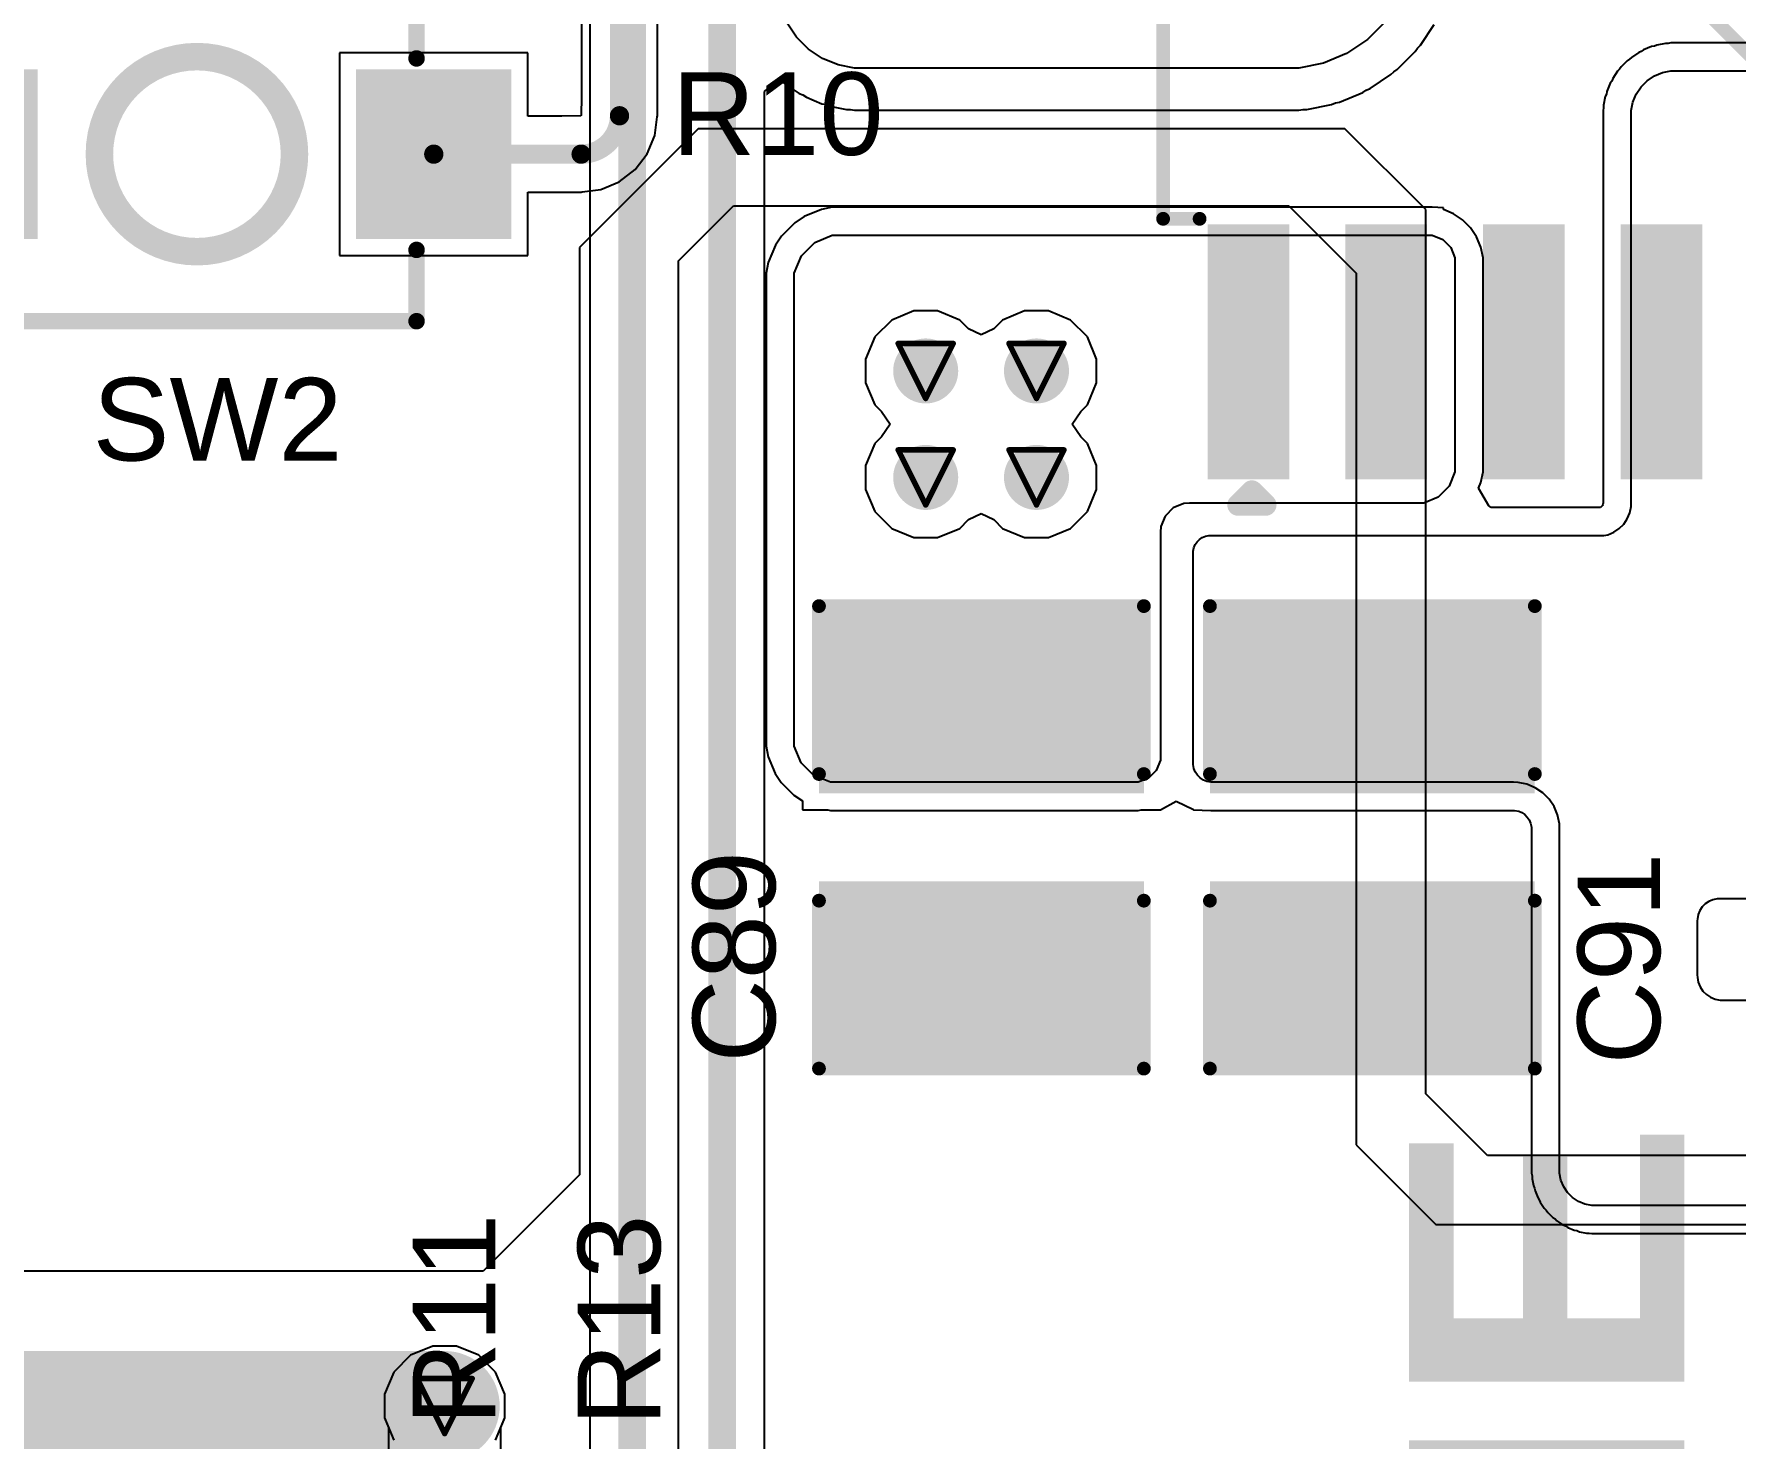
# Model space of a CAD drawing. Header units: inches. Extents: x 0 to 12.2, y 0 to 7.
# Drawn here: x 1.536 to 2.154, y 1.117 to 1.627 of the extents above; entities that cross this region are included whole.
import ezdxf

# ---------------------------------------------------------------- set-up
doc = ezdxf.new("R2010")
doc.units = ezdxf.units.IN
doc.header["$MEASUREMENT"] = 0
for name, color, linetype in [('Bottom Layer', 5, 'Continuous'), ('Bottom Overlay', 54, 'Continuous'), ('Drill Drawing', 1, 'Continuous'), ('Layer 1', 16, 'Continuous'), ('Layer 2', 76, 'Continuous'), ('Top Layer', 1, 'Continuous'), ('Top Overlay', 2, 'Continuous'), ('Top Paste', 8, 'Continuous'), ('Top Solder', 216, 'Continuous'), ('Via Holes', 16, 'Continuous')]:
    doc.layers.add(name, color=color, linetype=linetype)
doc.styles.add('Arial', font='', dxfattribs={"height": 0.2})
doc.styles.add('Arial Black_Bold', font='', dxfattribs={"height": 0.2})
doc.styles.get('Arial').set_extended_font_data('Arial')
doc.styles.get('Arial Black_Bold').set_extended_font_data('Arial Black', bold=True)

# ---------------------------------------------------------------- blocks, each defined once
blk = doc.blocks.new('SOT_223_6__21')
at = {"layer": 'Top Layer'}
for points in [[(-0.0689, 0.16535), (0.0689, 0.16535), (0.0689, 0.07874), (-0.0689, 0.07874)], [(-0.11083, -0.07972), (-0.08917, -0.07972), (-0.08917, -0.16437), (-0.11083, -0.16437)], [(-0.06083, -0.07972), (-0.03917, -0.07972), (-0.03917, -0.16437), (-0.06083, -0.16437)], [(-0.01083, -0.07972), (0.01083, -0.07972), (0.01083, -0.16437), (-0.01083, -0.16437)], [(0.03917, -0.07972), (0.06083, -0.07972), (0.06083, -0.16437), (0.03917, -0.16437)], [(0.08917, -0.07972), (0.11083, -0.07972), (0.11083, -0.16437), (0.08917, -0.16437)]]:
    blk.add_hatch(color=1, dxfattribs=at).paths.add_polyline_path(points)
at = {"layer": 'Top Paste'}
for points in [[(-0.0689, 0.16535), (0.0689, 0.16535), (0.0689, 0.07874), (-0.0689, 0.07874)], [(-0.11083, -0.07972), (-0.08917, -0.07972), (-0.08917, -0.16437), (-0.11083, -0.16437)], [(-0.06083, -0.07972), (-0.03917, -0.07972), (-0.03917, -0.16437), (-0.06083, -0.16437)], [(-0.01083, -0.07972), (0.01083, -0.07972), (0.01083, -0.16437), (-0.01083, -0.16437)], [(0.03917, -0.07972), (0.06083, -0.07972), (0.06083, -0.16437), (0.03917, -0.16437)], [(0.08917, -0.07972), (0.11083, -0.07972), (0.11083, -0.16437), (0.08917, -0.16437)]]:
    blk.add_hatch(color=8, dxfattribs=at).paths.add_polyline_path(points)
at = {"layer": 'Top Solder'}
for points in [[(-0.0729, 0.16935), (0.0729, 0.16935), (0.0729, 0.07474), (-0.0729, 0.07474)], [(-0.11483, -0.07572), (-0.08517, -0.07572), (-0.08517, -0.16837), (-0.11483, -0.16837)], [(-0.06483, -0.07572), (-0.03517, -0.07572), (-0.03517, -0.16837), (-0.06483, -0.16837)], [(-0.01483, -0.07572), (0.01483, -0.07572), (0.01483, -0.16837), (-0.01483, -0.16837)], [(0.03517, -0.07572), (0.06483, -0.07572), (0.06483, -0.16837), (0.03517, -0.16837)], [(0.08517, -0.07572), (0.11483, -0.07572), (0.11483, -0.16837), (0.08517, -0.16837)]]:
    blk.add_hatch(color=216, dxfattribs=at).paths.add_polyline_path(points)
at = {"layer": 'Top Overlay'}
for points in [[(-0.131, -0.07374, 0.005, 0.005, 0), (-0.131, 0.07243, 0.005, 0.005, 0)], [(-0.131, 0.07243, 0.005, 0.005, 0), (-0.07593, 0.07243, 0.005, 0.005, 0)], [(0.07593, 0.07243, 0.005, 0.005, 0), (0.131, 0.07243, 0.005, 0.005, 0)], [(0.131, -0.07374, 0.005, 0.005, 0), (0.131, 0.07243, 0.005, 0.005, 0)], [(-0.131, -0.07374, 0.005, 0.005, 0), (-0.11776, -0.07374, 0.005, 0.005, 0)], [(0.11776, -0.07374, 0.005, 0.005, 0), (0.131, -0.07374, 0.005, 0.005, 0)], [(-0.10376, -0.17767, 0.00787, 0.00787, 0), (-0.09876, -0.17267, 0.00787, 0.00787, 0)], [(-0.09876, -0.17267, 0.00787, 0.00787, 0), (-0.09376, -0.17767, 0.00787, 0.00787, 0)], [(-0.10376, -0.17767, 0.00787, 0.00787, 0), (-0.09376, -0.17767, 0.00787, 0.00787, 0)]]:
    blk.add_lwpolyline(points, format="xyseb", dxfattribs=at)
for points in [[(-0.13225, 0.07243, 0.0025, 0.0025, 1), (-0.12975, 0.07243, 0.0025, 0.0025, 1)], [(-0.13225, 0.07243, 0.0025, 0.0025, 1), (-0.12975, 0.07243, 0.0025, 0.0025, 1)], [(-0.07718, 0.07243, 0.0025, 0.0025, 1), (-0.07468, 0.07243, 0.0025, 0.0025, 1)], [(0.07468, 0.07243, 0.0025, 0.0025, 1), (0.07718, 0.07243, 0.0025, 0.0025, 1)], [(0.12975, 0.07243, 0.0025, 0.0025, 1), (0.13225, 0.07243, 0.0025, 0.0025, 1)], [(0.12975, 0.07243, 0.0025, 0.0025, 1), (0.13225, 0.07243, 0.0025, 0.0025, 1)], [(-0.13225, -0.07374, 0.0025, 0.0025, 1), (-0.12975, -0.07374, 0.0025, 0.0025, 1)], [(-0.13225, -0.07374, 0.0025, 0.0025, 1), (-0.12975, -0.07374, 0.0025, 0.0025, 1)], [(-0.11901, -0.07374, 0.0025, 0.0025, 1), (-0.11651, -0.07374, 0.0025, 0.0025, 1)], [(0.11651, -0.07374, 0.0025, 0.0025, 1), (0.11901, -0.07374, 0.0025, 0.0025, 1)], [(0.12975, -0.07374, 0.0025, 0.0025, 1), (0.13225, -0.07374, 0.0025, 0.0025, 1)], [(0.12975, -0.07374, 0.0025, 0.0025, 1), (0.13225, -0.07374, 0.0025, 0.0025, 1)], [(-0.10073, -0.17267, 0.00394, 0.00394, 1), (-0.09679, -0.17267, 0.00394, 0.00394, 1)], [(-0.10073, -0.17267, 0.00394, 0.00394, 1), (-0.09679, -0.17267, 0.00394, 0.00394, 1)], [(-0.10573, -0.17767, 0.00394, 0.00394, 1), (-0.10179, -0.17767, 0.00394, 0.00394, 1)], [(-0.10573, -0.17767, 0.00394, 0.00394, 1), (-0.10179, -0.17767, 0.00394, 0.00394, 1)], [(-0.09573, -0.17767, 0.00394, 0.00394, 1), (-0.09179, -0.17767, 0.00394, 0.00394, 1)], [(-0.09573, -0.17767, 0.00394, 0.00394, 1), (-0.09179, -0.17767, 0.00394, 0.00394, 1)]]:
    blk.add_lwpolyline(points, format="xyseb", close=True, dxfattribs=at)
blk = doc.blocks.new('TS_1088_AR02016_48')
at = {"layer": 'Top Layer'}
for points in [[(-0.11023, 0.02677), (-0.06181, 0.02677), (-0.06181, -0.02677), (-0.11023, -0.02677)], [(0.06181, 0.02677), (0.11023, 0.02677), (0.11023, -0.02677), (0.06181, -0.02677)]]:
    blk.add_hatch(color=1, dxfattribs=at).paths.add_polyline_path(points)
at = {"layer": 'Top Paste'}
for points in [[(-0.11023, 0.02677), (-0.06181, 0.02677), (-0.06181, -0.02677), (-0.11023, -0.02677)], [(0.06181, 0.02677), (0.11023, 0.02677), (0.11023, -0.02677), (0.06181, -0.02677)]]:
    blk.add_hatch(color=8, dxfattribs=at).paths.add_polyline_path(points)
at = {"layer": 'Top Solder'}
for points in [[(-0.11423, 0.03077), (-0.05781, 0.03077), (-0.05781, -0.03077), (-0.11423, -0.03077)], [(0.05781, 0.03077), (0.11423, 0.03077), (0.11423, -0.03077), (0.05781, -0.03077)]]:
    blk.add_hatch(color=216, dxfattribs=at).paths.add_polyline_path(points)
at = {"layer": 'Top Overlay'}
for points in [[(-0.07977, 0.06068, 0.006, 0.006, 0), (-0.07977, 0.03477, 0.006, 0.006, 0)], [(0.07977, 0.06068, 0.006, 0.006, 0), (-0.07977, 0.06068, 0.006, 0.006, 0)], [(0.07977, 0.06068, 0.006, 0.006, 0), (0.07977, 0.03477, 0.006, 0.006, 0)], [(-0.07977, -0.03477, 0.006, 0.006, 0), (-0.07977, -0.06068, 0.006, 0.006, 0)], [(0.07977, -0.03477, 0.006, 0.006, 0), (0.07977, -0.06068, 0.006, 0.006, 0)], [(0.07977, -0.06068, 0.006, 0.006, 0), (-0.07977, -0.06068, 0.006, 0.006, 0)]]:
    blk.add_lwpolyline(points, format="xyseb", dxfattribs=at)
for points in [[(-0.08127, 0.06068, 0.003, 0.003, 1), (-0.07827, 0.06068, 0.003, 0.003, 1)], [(-0.08127, 0.06068, 0.003, 0.003, 1), (-0.07827, 0.06068, 0.003, 0.003, 1)], [(0.07827, 0.06068, 0.003, 0.003, 1), (0.08127, 0.06068, 0.003, 0.003, 1)], [(0.07827, 0.06068, 0.003, 0.003, 1), (0.08127, 0.06068, 0.003, 0.003, 1)], [(-0.08127, 0.03477, 0.003, 0.003, 1), (-0.07827, 0.03477, 0.003, 0.003, 1)], [(0.03543, 0, 0.01, 0.01, 1), (-0.03543, 0, 0.01, 0.01, 1)], [(0.07827, 0.03477, 0.003, 0.003, 1), (0.08127, 0.03477, 0.003, 0.003, 1)], [(-0.03793, 0, 0.005, 0.005, 1), (-0.03293, 0, 0.005, 0.005, 1)], [(0.03293, 0, 0.005, 0.005, 1), (0.03793, 0, 0.005, 0.005, 1)], [(-0.08127, -0.03477, 0.003, 0.003, 1), (-0.07827, -0.03477, 0.003, 0.003, 1)], [(0.07827, -0.03477, 0.003, 0.003, 1), (0.08127, -0.03477, 0.003, 0.003, 1)], [(-0.08127, -0.06068, 0.003, 0.003, 1), (-0.07827, -0.06068, 0.003, 0.003, 1)], [(-0.08127, -0.06068, 0.003, 0.003, 1), (-0.07827, -0.06068, 0.003, 0.003, 1)], [(0.07827, -0.06068, 0.003, 0.003, 1), (0.08127, -0.06068, 0.003, 0.003, 1)], [(0.07827, -0.06068, 0.003, 0.003, 1), (0.08127, -0.06068, 0.003, 0.003, 1)]]:
    blk.add_lwpolyline(points, format="xyseb", close=True, dxfattribs=at)
blk = doc.blocks.new('C___1210_265')
at = {"layer": 'Top Layer'}
for points in [[(-0.08, 0.055), (-0.02, 0.055), (-0.02, -0.055), (-0.08, -0.055)], [(0.02, 0.055), (0.08, 0.055), (0.08, -0.055), (0.02, -0.055)]]:
    blk.add_hatch(color=1, dxfattribs=at).paths.add_polyline_path(points)
at = {"layer": 'Top Paste'}
for points in [[(-0.08, 0.055), (-0.02, 0.055), (-0.02, -0.055), (-0.08, -0.055)], [(0.02, 0.055), (0.08, 0.055), (0.08, -0.055), (0.02, -0.055)]]:
    blk.add_hatch(color=8, dxfattribs=at).paths.add_polyline_path(points)
at = {"layer": 'Top Solder'}
for points in [[(-0.084, 0.059), (-0.016, 0.059), (-0.016, -0.059), (-0.084, -0.059)], [(0.016, 0.059), (0.084, 0.059), (0.084, -0.059), (0.016, -0.059)]]:
    blk.add_hatch(color=216, dxfattribs=at).paths.add_polyline_path(points)
at = {"layer": 'Top Overlay'}
for points in [[(-0.084, 0.059, 0.005, 0.005, 0), (-0.023, 0.059, 0.005, 0.005, 0)], [(-0.084, 0.059, 0.005, 0.005, 0), (-0.084, -0.059, 0.005, 0.005, 0)], [(0.023, 0.059, 0.005, 0.005, 0), (0.084, 0.059, 0.005, 0.005, 0)], [(0.084, 0.059, 0.005, 0.005, 0), (0.084, -0.059, 0.005, 0.005, 0)], [(-0.084, -0.059, 0.005, 0.005, 0), (-0.023, -0.059, 0.005, 0.005, 0)], [(0.023, -0.059, 0.005, 0.005, 0), (0.084, -0.059, 0.005, 0.005, 0)]]:
    blk.add_lwpolyline(points, format="xyseb", dxfattribs=at)
for points in [[(-0.08525, 0.059, 0.0025, 0.0025, 1), (-0.08275, 0.059, 0.0025, 0.0025, 1)], [(-0.08525, 0.059, 0.0025, 0.0025, 1), (-0.08275, 0.059, 0.0025, 0.0025, 1)], [(-0.02425, 0.059, 0.0025, 0.0025, 1), (-0.02175, 0.059, 0.0025, 0.0025, 1)], [(0.02175, 0.059, 0.0025, 0.0025, 1), (0.02425, 0.059, 0.0025, 0.0025, 1)], [(0.08275, 0.059, 0.0025, 0.0025, 1), (0.08525, 0.059, 0.0025, 0.0025, 1)], [(0.08275, 0.059, 0.0025, 0.0025, 1), (0.08525, 0.059, 0.0025, 0.0025, 1)], [(-0.08525, -0.059, 0.0025, 0.0025, 1), (-0.08275, -0.059, 0.0025, 0.0025, 1)], [(-0.08525, -0.059, 0.0025, 0.0025, 1), (-0.08275, -0.059, 0.0025, 0.0025, 1)], [(-0.02425, -0.059, 0.0025, 0.0025, 1), (-0.02175, -0.059, 0.0025, 0.0025, 1)], [(0.02175, -0.059, 0.0025, 0.0025, 1), (0.02425, -0.059, 0.0025, 0.0025, 1)], [(0.08275, -0.059, 0.0025, 0.0025, 1), (0.08525, -0.059, 0.0025, 0.0025, 1)], [(0.08275, -0.059, 0.0025, 0.0025, 1), (0.08525, -0.059, 0.0025, 0.0025, 1)]]:
    blk.add_lwpolyline(points, format="xyseb", close=True, dxfattribs=at)
blk = doc.blocks.new('C___1210_267')
at = {"layer": 'Top Layer'}
for points in [[(-0.08, 0.055), (-0.02, 0.055), (-0.02, -0.055), (-0.08, -0.055)], [(0.02, 0.055), (0.08, 0.055), (0.08, -0.055), (0.02, -0.055)]]:
    blk.add_hatch(color=1, dxfattribs=at).paths.add_polyline_path(points)
at = {"layer": 'Top Paste'}
for points in [[(-0.08, 0.055), (-0.02, 0.055), (-0.02, -0.055), (-0.08, -0.055)], [(0.02, 0.055), (0.08, 0.055), (0.08, -0.055), (0.02, -0.055)]]:
    blk.add_hatch(color=8, dxfattribs=at).paths.add_polyline_path(points)
at = {"layer": 'Top Solder'}
for points in [[(-0.084, 0.059), (-0.016, 0.059), (-0.016, -0.059), (-0.084, -0.059)], [(0.016, 0.059), (0.084, 0.059), (0.084, -0.059), (0.016, -0.059)]]:
    blk.add_hatch(color=216, dxfattribs=at).paths.add_polyline_path(points)
at = {"layer": 'Top Overlay'}
for points in [[(-0.084, 0.059, 0.005, 0.005, 0), (-0.023, 0.059, 0.005, 0.005, 0)], [(-0.084, 0.059, 0.005, 0.005, 0), (-0.084, -0.059, 0.005, 0.005, 0)], [(0.023, 0.059, 0.005, 0.005, 0), (0.084, 0.059, 0.005, 0.005, 0)], [(0.084, 0.059, 0.005, 0.005, 0), (0.084, -0.059, 0.005, 0.005, 0)], [(-0.084, -0.059, 0.005, 0.005, 0), (-0.023, -0.059, 0.005, 0.005, 0)], [(0.023, -0.059, 0.005, 0.005, 0), (0.084, -0.059, 0.005, 0.005, 0)]]:
    blk.add_lwpolyline(points, format="xyseb", dxfattribs=at)
for points in [[(-0.08525, 0.059, 0.0025, 0.0025, 1), (-0.08275, 0.059, 0.0025, 0.0025, 1)], [(-0.08525, 0.059, 0.0025, 0.0025, 1), (-0.08275, 0.059, 0.0025, 0.0025, 1)], [(-0.02425, 0.059, 0.0025, 0.0025, 1), (-0.02175, 0.059, 0.0025, 0.0025, 1)], [(0.02175, 0.059, 0.0025, 0.0025, 1), (0.02425, 0.059, 0.0025, 0.0025, 1)], [(0.08275, 0.059, 0.0025, 0.0025, 1), (0.08525, 0.059, 0.0025, 0.0025, 1)], [(0.08275, 0.059, 0.0025, 0.0025, 1), (0.08525, 0.059, 0.0025, 0.0025, 1)], [(-0.08525, -0.059, 0.0025, 0.0025, 1), (-0.08275, -0.059, 0.0025, 0.0025, 1)], [(-0.08525, -0.059, 0.0025, 0.0025, 1), (-0.08275, -0.059, 0.0025, 0.0025, 1)], [(-0.02425, -0.059, 0.0025, 0.0025, 1), (-0.02175, -0.059, 0.0025, 0.0025, 1)], [(0.02175, -0.059, 0.0025, 0.0025, 1), (0.02425, -0.059, 0.0025, 0.0025, 1)], [(0.08275, -0.059, 0.0025, 0.0025, 1), (0.08525, -0.059, 0.0025, 0.0025, 1)], [(0.08275, -0.059, 0.0025, 0.0025, 1), (0.08525, -0.059, 0.0025, 0.0025, 1)]]:
    blk.add_lwpolyline(points, format="xyseb", close=True, dxfattribs=at)

msp = doc.modelspace()

# ---------------------------------------------------------------- hatches: boundary and pattern name
at = {"layer": 'Bottom Layer'}
h = msp.add_hatch(color=5, dxfattribs=at)
edge = h.paths.add_edge_path()
edge.add_arc((1.85976, 1.505), 0.01181, 0, 360)
h = msp.add_hatch(color=5, dxfattribs=at)
edge = h.paths.add_edge_path()
edge.add_arc((1.9, 1.505), 0.01181, 0, 360)
h = msp.add_hatch(color=5, dxfattribs=at)
edge = h.paths.add_edge_path()
edge.add_arc((1.85976, 1.46632), 0.01181, 0, 360)
h = msp.add_hatch(color=5, dxfattribs=at)
edge = h.paths.add_edge_path()
edge.add_arc((1.9, 1.46632), 0.01181, 0, 360)
h = msp.add_hatch(color=5, dxfattribs=at)
edge = h.paths.add_edge_path()
edge.add_arc((1.68504, 1.129), 0.01181, 0, 360)
at = {"layer": 'Layer 1'}
h = msp.add_hatch(color=16, dxfattribs=at)
edge = h.paths.add_edge_path()
edge.add_arc((1.85976, 1.505), 0.01181, 0, 360)
h = msp.add_hatch(color=16, dxfattribs=at)
edge = h.paths.add_edge_path()
edge.add_arc((1.9, 1.505), 0.01181, 0, 360)
h = msp.add_hatch(color=16, dxfattribs=at)
edge = h.paths.add_edge_path()
edge.add_arc((1.85976, 1.46632), 0.01181, 0, 360)
h = msp.add_hatch(color=16, dxfattribs=at)
edge = h.paths.add_edge_path()
edge.add_arc((1.9, 1.46632), 0.01181, 0, 360)
h = msp.add_hatch(color=16, dxfattribs=at)
edge = h.paths.add_edge_path()
edge.add_arc((1.68504, 1.129), 0.01181, 0, 360)
at = {"layer": 'Layer 2'}
h = msp.add_hatch(color=76, dxfattribs=at)
edge = h.paths.add_edge_path()
edge.add_arc((1.85976, 1.505), 0.01181, 0, 360)
h = msp.add_hatch(color=76, dxfattribs=at)
edge = h.paths.add_edge_path()
edge.add_arc((1.9, 1.505), 0.01181, 0, 360)
h = msp.add_hatch(color=76, dxfattribs=at)
edge = h.paths.add_edge_path()
edge.add_arc((1.85976, 1.46632), 0.01181, 0, 360)
h = msp.add_hatch(color=76, dxfattribs=at)
edge = h.paths.add_edge_path()
edge.add_arc((1.9, 1.46632), 0.01181, 0, 360)
h = msp.add_hatch(color=76, dxfattribs=at)
edge = h.paths.add_edge_path()
edge.add_arc((1.68504, 1.129), 0.01181, 0, 360)
at = {"layer": 'Top Layer'}
h = msp.add_hatch(color=1, dxfattribs=at)
edge = h.paths.add_edge_path()
edge.add_arc((1.85976, 1.505), 0.01181, 0, 360)
h = msp.add_hatch(color=1, dxfattribs=at)
edge = h.paths.add_edge_path()
edge.add_arc((1.9, 1.505), 0.01181, 0, 360)
h = msp.add_hatch(color=1, dxfattribs=at)
edge = h.paths.add_edge_path()
edge.add_arc((1.85976, 1.46632), 0.01181, 0, 360)
h = msp.add_hatch(color=1, dxfattribs=at)
edge = h.paths.add_edge_path()
edge.add_arc((1.9, 1.46632), 0.01181, 0, 360)
h = msp.add_hatch(color=1, dxfattribs=at)
edge = h.paths.add_edge_path()
edge.add_arc((1.68504, 1.129), 0.01181, 0, 360)
at = {"layer": 'Via Holes'}
h = msp.add_hatch(color=7, dxfattribs=at)
edge = h.paths.add_edge_path()
edge.add_arc((1.85976, 1.505), 0.00591, 0, 360)
h = msp.add_hatch(color=7, dxfattribs=at)
edge = h.paths.add_edge_path()
edge.add_arc((1.9, 1.505), 0.00591, 0, 360)
h = msp.add_hatch(color=7, dxfattribs=at)
edge = h.paths.add_edge_path()
edge.add_arc((1.85976, 1.46632), 0.00591, 0, 360)
h = msp.add_hatch(color=7, dxfattribs=at)
edge = h.paths.add_edge_path()
edge.add_arc((1.9, 1.46632), 0.00591, 0, 360)
h = msp.add_hatch(color=7, dxfattribs=at)
edge = h.paths.add_edge_path()
edge.add_arc((1.68504, 1.129), 0.00591, 0, 360)

# ---------------------------------------------------------------- linework, layer by layer
at = {"layer": 'Bottom Layer'}
for p, q in [((1.73781, 2.05274), (1.73781, 0.78374)), ((1.81286, 1.62627), (1.80946, 1.63136)), ((1.81719, 1.62194), (1.81286, 1.62627)), ((2.0267, 1.6318), (2.02025, 1.62535)), ((2.03942, 1.6233), (2.04449, 1.63089)), ((1.82228, 1.61854), (1.81719, 1.62194)), ((2.01266, 1.62027), (2.00422, 1.61678)), ((2.02025, 1.62535), (2.01266, 1.62027)), ((2.03106, 1.61453), (2.03751, 1.62099)), ((2.03751, 1.62099), (2.03835, 1.62224)), ((2.03835, 1.62224), (2.03942, 1.6233)), ((1.82793, 1.61619), (1.82228, 1.61854)), ((1.83394, 1.615), (1.82793, 1.61619)), ((1.99071, 1.615), (1.83394, 1.615)), ((1.99527, 1.615), (1.99071, 1.615)), ((2.00422, 1.61678), (1.99527, 1.615)), ((2.02874, 1.61263), (2.02981, 1.61369)), ((2.02981, 1.61369), (2.03106, 1.61453)), ((1.80115, 1.60645), (1.80311, 1.60821)), ((1.80311, 1.60821), (1.806, 1.60954)), ((1.806, 1.60954), (1.80815, 1.60977)), ((1.80815, 1.60977), (1.80869, 1.60922)), ((1.80869, 1.60922), (1.81378, 1.60582)), ((2.01976, 1.60698), (2.02115, 1.60756)), ((2.02115, 1.60756), (2.02874, 1.61263)), ((1.80115, 1.01394), (1.80115, 1.60645)), ((1.81378, 1.60582), (1.81517, 1.60524)), ((1.81517, 1.60524), (1.81642, 1.60441)), ((1.81642, 1.60441), (1.82208, 1.60206)), ((1.82208, 1.60206), (1.82356, 1.60177)), ((1.82356, 1.60177), (1.82495, 1.60119)), ((1.82495, 1.60119), (1.83096, 1.6)), ((1.99825, 1.6), (2.00721, 1.60178)), ((2.00721, 1.60178), (2.0086, 1.60236)), ((2.0086, 1.60236), (2.01008, 1.60265)), ((2.01008, 1.60265), (2.01851, 1.60614)), ((2.01851, 1.60614), (2.01976, 1.60698)), ((1.83096, 1.6), (1.83246, 1.6)), ((1.83246, 1.6), (1.83394, 1.59971)), ((1.83394, 1.59971), (1.99071, 1.59971)), ((1.99071, 1.59971), (1.99527, 1.59971)), ((1.99527, 1.59971), (1.99675, 1.6)), ((1.99675, 1.6), (1.99825, 1.6)), ((1.8474, 1.52349), (1.84127, 1.51735)), ((1.85542, 1.52681), (1.8474, 1.52349)), ((1.86409, 1.52681), (1.85542, 1.52681)), ((1.87211, 1.52349), (1.86409, 1.52681)), ((1.8753, 1.5203), (1.87211, 1.52349)), ((1.88765, 1.52349), (1.88445, 1.5203)), ((1.89566, 1.52681), (1.88765, 1.52349)), ((1.90434, 1.52681), (1.89566, 1.52681)), ((1.91235, 1.52349), (1.90434, 1.52681)), ((1.91849, 1.51735), (1.91235, 1.52349)), ((1.84127, 1.51735), (1.83794, 1.50934)), ((1.87988, 1.51813), (1.8753, 1.5203)), ((1.88445, 1.5203), (1.87988, 1.51813)), ((1.92181, 1.50934), (1.91849, 1.51735)), ((1.83794, 1.50934), (1.83794, 1.50066)), ((1.92181, 1.50066), (1.92181, 1.50934)), ((1.83794, 1.50066), (1.84127, 1.49265)), ((1.91849, 1.49265), (1.92181, 1.50066)), ((1.84127, 1.49265), (1.84368, 1.49023)), ((1.84368, 1.49023), (1.84682, 1.48566)), ((1.91294, 1.48566), (1.91608, 1.49023)), ((1.91608, 1.49023), (1.91849, 1.49265)), ((1.84682, 1.48566), (1.84368, 1.48109)), ((1.91608, 1.48109), (1.91294, 1.48566)), ((1.84127, 1.47867), (1.83794, 1.47066)), ((1.84368, 1.48109), (1.84127, 1.47867)), ((1.91849, 1.47867), (1.91608, 1.48109)), ((1.92181, 1.47066), (1.91849, 1.47867)), ((1.83794, 1.47066), (1.83794, 1.46198)), ((1.92181, 1.46198), (1.92181, 1.47066)), ((1.83794, 1.46198), (1.84127, 1.45396)), ((1.91849, 1.45396), (1.92181, 1.46198)), ((1.84127, 1.45396), (1.8474, 1.44783)), ((1.8753, 1.45102), (1.87988, 1.45319)), ((1.87988, 1.45319), (1.88445, 1.45102)), ((1.91235, 1.44783), (1.91849, 1.45396)), ((1.8474, 1.44783), (1.85542, 1.44451)), ((1.86409, 1.44451), (1.87211, 1.44783)), ((1.87211, 1.44783), (1.8753, 1.45102)), ((1.88445, 1.45102), (1.88765, 1.44783)), ((1.88765, 1.44783), (1.89566, 1.44451)), ((1.90434, 1.44451), (1.91235, 1.44783)), ((1.85542, 1.44451), (1.86409, 1.44451)), ((1.89566, 1.44451), (1.90434, 1.44451)), ((1.6807, 1.15081), (1.67268, 1.14749)), ((1.68938, 1.15081), (1.6807, 1.15081)), ((1.69739, 1.14749), (1.68938, 1.15081)), ((1.67268, 1.14749), (1.66655, 1.14135)), ((1.70353, 1.14135), (1.69739, 1.14749)), ((1.66655, 1.14135), (1.66323, 1.13334)), ((1.70685, 1.13334), (1.70353, 1.14135)), ((1.66323, 1.13334), (1.66323, 1.12466)), ((1.70685, 1.12466), (1.70685, 1.13334)), ((1.66323, 1.12466), (1.66655, 1.11665)), ((1.70353, 1.11665), (1.70685, 1.12466))]:
    msp.add_line(p, q, dxfattribs=at)
for points in [[(1.78585, 0.99852, 0.01, 0.01, 0), (1.78585, 2.21547, 0.01, 0.01, 0)], [(1.75311, 0.78374, 0.01, 0.01, 0), (1.75311, 2.12987, 0.01, 0.01, 0)]]:
    msp.add_lwpolyline(points, format="xyseb", dxfattribs=at)
at = {"layer": 'Bottom Overlay'}
msp.add_lwpolyline([(2.00638, 1.77239, 0.005, 0.005, 0), (2.16325, 1.61552, 0.005, 0.005, 0)], format="xyseb", dxfattribs=at)
at = {"layer": 'Drill Drawing'}
for points in [[(1.84976, 1.515, 0.002, 0.002, 0), (1.86976, 1.515, 0.002, 0.002, 0)], [(1.84976, 1.515, 0.002, 0.002, 0), (1.85976, 1.495, 0.002, 0.002, 0)], [(1.85976, 1.495, 0.002, 0.002, 0), (1.86976, 1.515, 0.002, 0.002, 0)], [(1.89, 1.515, 0.002, 0.002, 0), (1.91, 1.515, 0.002, 0.002, 0)], [(1.89, 1.515, 0.002, 0.002, 0), (1.9, 1.495, 0.002, 0.002, 0)], [(1.9, 1.495, 0.002, 0.002, 0), (1.91, 1.515, 0.002, 0.002, 0)], [(1.84976, 1.47632, 0.002, 0.002, 0), (1.86976, 1.47632, 0.002, 0.002, 0)], [(1.84976, 1.47632, 0.002, 0.002, 0), (1.85976, 1.45632, 0.002, 0.002, 0)], [(1.85976, 1.45632, 0.002, 0.002, 0), (1.86976, 1.47632, 0.002, 0.002, 0)], [(1.89, 1.47632, 0.002, 0.002, 0), (1.91, 1.47632, 0.002, 0.002, 0)], [(1.89, 1.47632, 0.002, 0.002, 0), (1.9, 1.45632, 0.002, 0.002, 0)], [(1.9, 1.45632, 0.002, 0.002, 0), (1.91, 1.47632, 0.002, 0.002, 0)], [(1.67504, 1.139, 0.002, 0.002, 0), (1.69504, 1.139, 0.002, 0.002, 0)], [(1.67504, 1.139, 0.002, 0.002, 0), (1.68504, 1.119, 0.002, 0.002, 0)], [(1.68504, 1.119, 0.002, 0.002, 0), (1.69504, 1.139, 0.002, 0.002, 0)]]:
    msp.add_lwpolyline(points, format="xyseb", dxfattribs=at)
for points in [[(1.84926, 1.515, 0.001, 0.001, 1), (1.85026, 1.515, 0.001, 0.001, 1)], [(1.84926, 1.515, 0.001, 0.001, 1), (1.85026, 1.515, 0.001, 0.001, 1)], [(1.86926, 1.515, 0.001, 0.001, 1), (1.87026, 1.515, 0.001, 0.001, 1)], [(1.86926, 1.515, 0.001, 0.001, 1), (1.87026, 1.515, 0.001, 0.001, 1)], [(1.8895, 1.515, 0.001, 0.001, 1), (1.8905, 1.515, 0.001, 0.001, 1)], [(1.8895, 1.515, 0.001, 0.001, 1), (1.8905, 1.515, 0.001, 0.001, 1)], [(1.9095, 1.515, 0.001, 0.001, 1), (1.9105, 1.515, 0.001, 0.001, 1)], [(1.9095, 1.515, 0.001, 0.001, 1), (1.9105, 1.515, 0.001, 0.001, 1)], [(1.85926, 1.495, 0.001, 0.001, 1), (1.86026, 1.495, 0.001, 0.001, 1)], [(1.85926, 1.495, 0.001, 0.001, 1), (1.86026, 1.495, 0.001, 0.001, 1)], [(1.8995, 1.495, 0.001, 0.001, 1), (1.9005, 1.495, 0.001, 0.001, 1)], [(1.8995, 1.495, 0.001, 0.001, 1), (1.9005, 1.495, 0.001, 0.001, 1)], [(1.84926, 1.47632, 0.001, 0.001, 1), (1.85026, 1.47632, 0.001, 0.001, 1)], [(1.84926, 1.47632, 0.001, 0.001, 1), (1.85026, 1.47632, 0.001, 0.001, 1)], [(1.86926, 1.47632, 0.001, 0.001, 1), (1.87026, 1.47632, 0.001, 0.001, 1)], [(1.86926, 1.47632, 0.001, 0.001, 1), (1.87026, 1.47632, 0.001, 0.001, 1)], [(1.8895, 1.47632, 0.001, 0.001, 1), (1.8905, 1.47632, 0.001, 0.001, 1)], [(1.8895, 1.47632, 0.001, 0.001, 1), (1.8905, 1.47632, 0.001, 0.001, 1)], [(1.9095, 1.47632, 0.001, 0.001, 1), (1.9105, 1.47632, 0.001, 0.001, 1)], [(1.9095, 1.47632, 0.001, 0.001, 1), (1.9105, 1.47632, 0.001, 0.001, 1)], [(1.85926, 1.45632, 0.001, 0.001, 1), (1.86026, 1.45632, 0.001, 0.001, 1)], [(1.85926, 1.45632, 0.001, 0.001, 1), (1.86026, 1.45632, 0.001, 0.001, 1)], [(1.8995, 1.45632, 0.001, 0.001, 1), (1.9005, 1.45632, 0.001, 0.001, 1)], [(1.8995, 1.45632, 0.001, 0.001, 1), (1.9005, 1.45632, 0.001, 0.001, 1)], [(1.67454, 1.139, 0.001, 0.001, 1), (1.67554, 1.139, 0.001, 0.001, 1)], [(1.67454, 1.139, 0.001, 0.001, 1), (1.67554, 1.139, 0.001, 0.001, 1)], [(1.69454, 1.139, 0.001, 0.001, 1), (1.69554, 1.139, 0.001, 0.001, 1)], [(1.69454, 1.139, 0.001, 0.001, 1), (1.69554, 1.139, 0.001, 0.001, 1)], [(1.68454, 1.119, 0.001, 0.001, 1), (1.68554, 1.119, 0.001, 0.001, 1)], [(1.68454, 1.119, 0.001, 0.001, 1), (1.68554, 1.119, 0.001, 0.001, 1)]]:
    msp.add_lwpolyline(points, format="xyseb", close=True, dxfattribs=at)
at = {"layer": 'Layer 1'}
for p, q in [((1.8474, 1.52349), (1.84127, 1.51735)), ((1.85542, 1.52681), (1.8474, 1.52349)), ((1.86409, 1.52681), (1.85542, 1.52681)), ((1.87211, 1.52349), (1.86409, 1.52681)), ((1.8753, 1.5203), (1.87211, 1.52349)), ((1.88765, 1.52349), (1.88445, 1.5203)), ((1.89566, 1.52681), (1.88765, 1.52349)), ((1.90434, 1.52681), (1.89566, 1.52681)), ((1.91235, 1.52349), (1.90434, 1.52681)), ((1.91849, 1.51735), (1.91235, 1.52349)), ((1.84127, 1.51735), (1.83794, 1.50934)), ((1.87988, 1.51813), (1.8753, 1.5203)), ((1.88445, 1.5203), (1.87988, 1.51813)), ((1.92181, 1.50934), (1.91849, 1.51735)), ((1.83794, 1.50934), (1.83794, 1.50066)), ((1.92181, 1.50066), (1.92181, 1.50934)), ((1.83794, 1.50066), (1.84127, 1.49265)), ((1.91849, 1.49265), (1.92181, 1.50066)), ((1.84127, 1.49265), (1.84368, 1.49023)), ((1.84368, 1.49023), (1.84682, 1.48566)), ((1.91294, 1.48566), (1.91608, 1.49023)), ((1.91608, 1.49023), (1.91849, 1.49265)), ((1.84682, 1.48566), (1.84368, 1.48109)), ((1.91608, 1.48109), (1.91294, 1.48566)), ((1.84127, 1.47867), (1.83794, 1.47066)), ((1.84368, 1.48109), (1.84127, 1.47867)), ((1.91849, 1.47867), (1.91608, 1.48109)), ((1.92181, 1.47066), (1.91849, 1.47867)), ((1.83794, 1.47066), (1.83794, 1.46198)), ((1.92181, 1.46198), (1.92181, 1.47066)), ((1.83794, 1.46198), (1.84127, 1.45396)), ((1.91849, 1.45396), (1.92181, 1.46198)), ((1.84127, 1.45396), (1.8474, 1.44783)), ((1.8753, 1.45102), (1.87988, 1.45319)), ((1.87988, 1.45319), (1.88445, 1.45102)), ((1.91235, 1.44783), (1.91849, 1.45396)), ((1.8474, 1.44783), (1.85542, 1.44451)), ((1.86409, 1.44451), (1.87211, 1.44783)), ((1.87211, 1.44783), (1.8753, 1.45102)), ((1.88445, 1.45102), (1.88765, 1.44783)), ((1.88765, 1.44783), (1.89566, 1.44451)), ((1.90434, 1.44451), (1.91235, 1.44783)), ((1.85542, 1.44451), (1.86409, 1.44451)), ((1.89566, 1.44451), (1.90434, 1.44451)), ((1.6807, 1.15081), (1.67268, 1.14749)), ((1.68938, 1.15081), (1.6807, 1.15081)), ((1.69739, 1.14749), (1.68938, 1.15081)), ((1.67268, 1.14749), (1.66655, 1.14135)), ((1.70353, 1.14135), (1.69739, 1.14749)), ((1.66655, 1.14135), (1.66323, 1.13334)), ((1.70685, 1.13334), (1.70353, 1.14135)), ((1.66323, 1.13334), (1.66323, 1.12466)), ((1.70685, 1.12466), (1.70685, 1.13334)), ((1.66323, 1.12466), (1.66655, 1.11665)), ((1.70353, 1.11665), (1.70685, 1.12466))]:
    msp.add_line(p, q, dxfattribs=at)
at = {"layer": 'Layer 2'}
for p, q in [((1.77715, 1.593), (1.734, 1.54985)), ((2.012, 1.593), (1.77715, 1.593)), ((2.04141, 1.56359), (2.012, 1.593)), ((1.77, 1.545), (1.79, 1.565)), ((1.79, 1.565), (1.99164, 1.565)), ((1.99164, 1.565), (2.01617, 1.54047)), ((2.04141, 1.24244), (2.04141, 1.56359)), ((1.734, 1.54985), (1.734, 1.213)), ((1.77, 1.10382), (1.77, 1.545)), ((2.01617, 1.54047), (2.01617, 1.22383)), ((2.06385, 1.22), (2.04141, 1.24244)), ((2.01617, 1.22383), (2.045, 1.195)), ((2.32709, 1.22), (2.06385, 1.22)), ((1.734, 1.213), (1.699, 1.178)), ((2.045, 1.195), (3.25, 1.195)), ((1.699, 1.178), (1.12754, 1.178))]:
    msp.add_line(p, q, dxfattribs=at)
msp.add_lwpolyline([(1.10826, 1.129, 0.04, 0.04, 0), (1.68504, 1.129, 0.04, 0.04, 0)], format="xyseb", dxfattribs=at)
msp.add_lwpolyline([(1.67504, 1.129, 0.02, 0.02, 1), (1.69504, 1.129, 0.02, 0.02, 1)], format="xyseb", close=True, dxfattribs=at)
at = {"layer": 'Top Layer'}
for p, q in [((1.73479, 1.76769), (1.73479, 1.60468)), ((1.76232, 1.5977), (1.76232, 1.70488)), ((1.71529, 1.62052), (1.64687, 1.62052)), ((1.64687, 1.62052), (1.64687, 1.54698)), ((1.71529, 1.59752), (1.71529, 1.62052)), ((2.11876, 1.62066), (2.11614, 1.61891)), ((2.11968, 1.62104), (2.11876, 1.62066)), ((2.12052, 1.6216), (2.11968, 1.62104)), ((2.12343, 1.6228), (2.12052, 1.6216)), ((2.12442, 1.623), (2.12343, 1.6228)), ((2.12534, 1.62339), (2.12442, 1.623)), ((2.12843, 1.624), (2.12534, 1.62339)), ((2.12944, 1.624), (2.12843, 1.624)), ((2.13042, 1.6242), (2.12944, 1.624)), ((2.35351, 1.6242), (2.13042, 1.6242)), ((2.11109, 1.61386), (2.10934, 1.61124)), ((2.1118, 1.61457), (2.11109, 1.61386)), ((2.11236, 1.61541), (2.1118, 1.61457)), ((2.11459, 1.61764), (2.11236, 1.61541)), ((2.11543, 1.6182), (2.11459, 1.61764)), ((2.11614, 1.61891), (2.11543, 1.6182)), ((2.12733, 1.61339), (2.13042, 1.614)), ((2.13042, 1.614), (2.132, 1.614)), ((2.132, 1.614), (2.35703, 1.614)), ((2.1084, 1.60948), (2.10719, 1.60657)), ((2.10896, 1.61032), (2.1084, 1.60948)), ((2.10934, 1.61124), (2.10896, 1.61032)), ((2.11782, 1.60558), (2.11957, 1.6082)), ((2.11957, 1.6082), (2.1218, 1.61043)), ((2.1218, 1.61043), (2.12442, 1.61218)), ((2.12442, 1.61218), (2.12733, 1.61339)), ((1.73479, 1.60468), (1.7346, 1.59776)), ((2.10661, 1.60466), (2.106, 1.60156)), ((2.106, 1.60156), (2.106, 1.60056)), ((2.107, 1.60558), (2.10661, 1.60466)), ((2.10719, 1.60657), (2.107, 1.60558)), ((2.116, 1.59958), (2.11661, 1.60267)), ((2.11661, 1.60267), (2.11782, 1.60558)), ((1.72763, 1.59752), (1.71529, 1.59752)), ((1.73455, 1.5977), (1.72763, 1.59752)), ((1.73457, 1.59774), (1.73455, 1.5977)), ((1.7346, 1.59776), (1.73457, 1.59774)), ((1.76135, 1.59054), (1.76224, 1.59729)), ((1.76224, 1.59729), (1.76232, 1.5977)), ((2.106, 1.60056), (2.1058, 1.59958)), ((2.1058, 1.59958), (2.1058, 1.45725)), ((2.116, 1.598), (2.116, 1.59958)), ((2.116, 1.457), (2.116, 1.598)), ((1.75858, 1.58386), (1.76135, 1.59054)), ((1.75418, 1.57812), (1.75858, 1.58386)), ((1.74845, 1.57372), (1.75418, 1.57812)), ((1.73501, 1.57007), (1.74177, 1.57096)), ((1.74177, 1.57096), (1.74845, 1.57372)), ((1.71529, 1.54698), (1.71529, 1.56999)), ((1.71529, 1.56999), (1.7346, 1.56999)), ((1.7346, 1.56999), (1.73501, 1.57007)), ((1.82579, 1.56447), (1.82189, 1.5637)), ((2.04091, 1.56447), (1.82579, 1.56447)), ((2.04377, 1.56447), (2.04091, 1.56447)), ((2.04783, 1.56428), (2.04377, 1.56447)), ((2.04377, 1.56447), (2.04377, 1.56447)), ((2.04783, 1.56363), (2.04783, 1.56428)), ((1.81225, 1.55886), (1.80741, 1.55402)), ((1.81556, 1.56107), (1.81225, 1.55886)), ((1.82189, 1.5637), (1.81556, 1.56107)), ((2.05145, 1.56213), (2.04783, 1.56363)), ((2.05475, 1.55992), (2.05145, 1.56213)), ((2.05765, 1.55703), (2.05475, 1.55992)), ((1.80741, 1.55402), (1.8052, 1.55072)), ((1.81462, 1.54681), (1.81946, 1.55166)), ((1.81946, 1.55166), (1.82579, 1.55428)), ((1.82579, 1.55428), (2.04377, 1.55428)), ((2.04377, 1.55428), (2.04755, 1.55271)), ((2.04755, 1.55271), (2.05044, 1.54982)), ((2.05986, 1.55372), (2.05765, 1.55703)), ((2.06142, 1.54995), (2.05986, 1.55372)), ((1.64687, 1.54698), (1.71529, 1.54698)), ((1.8052, 1.55072), (1.80258, 1.54439)), ((1.812, 1.54049), (1.81462, 1.54681)), ((2.05044, 1.54982), (2.052, 1.54604)), ((2.052, 1.54604), (2.052, 1.544)), ((2.0622, 1.54604), (2.06142, 1.54995)), ((2.0622, 1.46835), (2.0622, 1.54604)), ((1.80258, 1.54439), (1.8018, 1.54049)), ((1.8018, 1.54049), (1.8018, 1.36873)), ((1.812, 1.53706), (1.812, 1.54049)), ((2.052, 1.544), (2.052, 1.47117)), ((1.812, 1.372), (1.812, 1.53706)), ((2.052, 1.46835), (2.04984, 1.46314)), ((2.052, 1.47117), (2.052, 1.46835)), ((2.06142, 1.46445), (2.0622, 1.46835)), ((2.04586, 1.45916), (2.04065, 1.457)), ((2.04984, 1.46314), (2.04586, 1.45916)), ((2.06058, 1.46244), (2.06142, 1.46445)), ((2.0643, 1.45595), (2.06058, 1.46244)), ((2.06142, 1.46445), (2.06142, 1.46445)), ((1.9497, 1.45522), (1.94678, 1.4523)), ((1.95352, 1.4568), (1.9497, 1.45522)), ((1.95558, 1.457), (1.95352, 1.4568)), ((2.04065, 1.457), (1.95558, 1.457)), ((2.0651, 1.45544), (2.0643, 1.45595)), ((2.10479, 1.45544), (2.0651, 1.45544)), ((2.10483, 1.45545), (2.10479, 1.45544)), ((2.10511, 1.45564), (2.10483, 1.45545)), ((2.10536, 1.45589), (2.10511, 1.45564)), ((2.10555, 1.45617), (2.10536, 1.45589)), ((2.10568, 1.45649), (2.10555, 1.45617)), ((2.1058, 1.45707), (2.10568, 1.45649)), ((2.1058, 1.45725), (2.1058, 1.45707)), ((2.11458, 1.45134), (2.11548, 1.45352)), ((2.11548, 1.45352), (2.11594, 1.45582)), ((2.11594, 1.45582), (2.116, 1.457)), ((1.9452, 1.44848), (1.945, 1.44642)), ((1.94678, 1.4523), (1.9452, 1.44848)), ((2.10966, 1.44642), (2.11161, 1.44772)), ((2.11161, 1.44772), (2.11328, 1.44939)), ((2.11328, 1.44939), (2.11458, 1.45134)), ((1.945, 1.44642), (1.945, 1.36558)), ((1.95688, 1.43951), (1.95713, 1.44074)), ((1.95713, 1.44074), (1.95761, 1.4419)), ((1.95761, 1.4419), (1.9583, 1.44294)), ((1.9583, 1.44294), (1.95919, 1.44382)), ((1.95919, 1.44382), (1.96023, 1.44452)), ((1.96023, 1.44452), (1.96138, 1.445)), ((1.96138, 1.445), (1.96261, 1.44524)), ((1.96261, 1.44524), (1.96324, 1.44524)), ((1.96324, 1.44524), (2.10609, 1.44524)), ((2.10609, 1.44524), (2.10748, 1.44552)), ((2.10748, 1.44552), (2.10966, 1.44642)), ((1.95688, 1.43889), (1.95688, 1.43951)), ((1.95688, 1.36271), (1.95688, 1.43889)), ((1.8018, 1.36873), (1.80258, 1.36483)), ((1.812, 1.36873), (1.812, 1.372)), ((1.8145, 1.3627), (1.812, 1.36873)), ((1.80258, 1.36483), (1.80508, 1.3588)), ((1.81912, 1.35808), (1.8145, 1.3627)), ((1.945, 1.36359), (1.94348, 1.35992)), ((1.945, 1.36558), (1.945, 1.36359)), ((1.95688, 1.362), (1.95688, 1.36271)), ((1.95716, 1.36063), (1.95688, 1.362)), ((1.95769, 1.35933), (1.95716, 1.36063)), ((1.80508, 1.3588), (1.80729, 1.35549)), ((1.80729, 1.35549), (1.81191, 1.35087)), ((1.82515, 1.35558), (1.81912, 1.35808)), ((1.93699, 1.35558), (1.82515, 1.35558)), ((1.94066, 1.3571), (1.93699, 1.35558)), ((1.94348, 1.35992), (1.94066, 1.3571)), ((1.95847, 1.35816), (1.95769, 1.35933)), ((1.95947, 1.35717), (1.95847, 1.35816)), ((1.96063, 1.35639), (1.95947, 1.35717)), ((1.96193, 1.35585), (1.96063, 1.35639)), ((1.96331, 1.35558), (1.96193, 1.35585)), ((2.07327, 1.35558), (1.96331, 1.35558)), ((2.07491, 1.3555), (2.07327, 1.35558)), ((2.07813, 1.35486), (2.07491, 1.3555)), ((2.08116, 1.3536), (2.07813, 1.35486)), ((1.81191, 1.35087), (1.815, 1.34881)), ((1.815, 1.34881), (1.815, 1.34558)), ((1.945, 1.34558), (1.95079, 1.34876)), ((1.95079, 1.34876), (1.957, 1.34567)), ((2.08388, 1.35178), (2.08116, 1.3536)), ((2.0862, 1.34946), (2.08388, 1.35178)), ((2.08802, 1.34674), (2.0862, 1.34946)), ((1.815, 1.34558), (1.82417, 1.34558)), ((1.82417, 1.34558), (1.82515, 1.34539)), ((1.82515, 1.34539), (1.93699, 1.34539)), ((1.93699, 1.34539), (1.93797, 1.34558)), ((1.93797, 1.34558), (1.945, 1.34558)), ((1.945, 1.34558), (1.945, 1.34558)), ((1.957, 1.34567), (1.957, 1.34558)), ((1.957, 1.34558), (1.96331, 1.34538)), ((1.96331, 1.34538), (1.96392, 1.34538)), ((1.96392, 1.34538), (2.07302, 1.34538)), ((2.07302, 1.34538), (2.07366, 1.34535)), ((2.07366, 1.34535), (2.07515, 1.34505)), ((2.07515, 1.34505), (2.07633, 1.34457)), ((2.07633, 1.34457), (2.07738, 1.34386)), ((2.07738, 1.34386), (2.07828, 1.34296)), ((2.07828, 1.34296), (2.07899, 1.34191)), ((2.07899, 1.34191), (2.07948, 1.34073)), ((2.08928, 1.34371), (2.08802, 1.34674)), ((2.08992, 1.34049), (2.08928, 1.34371)), ((2.07948, 1.34073), (2.07977, 1.33924)), ((2.07977, 1.33924), (2.0798, 1.3386)), ((2.0798, 1.3386), (2.0798, 1.21484)), ((2.09, 1.33885), (2.08992, 1.34049)), ((2.09, 1.21484), (2.09, 1.33885)), ((2.14292, 1.31144), (2.14182, 1.31033)), ((2.14423, 1.31231), (2.14292, 1.31144)), ((2.14568, 1.31291), (2.14423, 1.31231)), ((2.14722, 1.31322), (2.14568, 1.31291)), ((2.148, 1.31326), (2.14722, 1.31322)), ((2.20012, 1.31326), (2.148, 1.31326)), ((2.14004, 1.30604), (2.14, 1.30526)), ((2.14, 1.30526), (2.14, 1.28558)), ((2.14034, 1.30758), (2.14004, 1.30604)), ((2.14094, 1.30903), (2.14034, 1.30758)), ((2.14182, 1.31033), (2.14094, 1.30903)), ((2.14, 1.28558), (2.14004, 1.28468)), ((2.14004, 1.28468), (2.14039, 1.28292)), ((2.14039, 1.28292), (2.14108, 1.28126)), ((2.14108, 1.28126), (2.14208, 1.27976)), ((2.14208, 1.27976), (2.14335, 1.27849)), ((2.14335, 1.27849), (2.14485, 1.27749)), ((2.14485, 1.27749), (2.14651, 1.2768)), ((2.14651, 1.2768), (2.14827, 1.27645)), ((2.14827, 1.27645), (2.14917, 1.27641)), ((2.14917, 1.27641), (2.20012, 1.27641)), ((2.0798, 1.21484), (2.0798, 1.21356)), ((2.0798, 1.21356), (2.08, 1.21257)), ((2.08, 1.21257), (2.08, 1.21157)), ((2.09, 1.21356), (2.09, 1.21484)), ((2.0905, 1.21104), (2.09, 1.21356)), ((2.08, 1.21157), (2.0805, 1.20906)), ((2.0805, 1.20906), (2.08088, 1.20813)), ((2.08088, 1.20813), (2.08108, 1.20714)), ((2.08108, 1.20714), (2.08206, 1.20478)), ((2.09148, 1.20868), (2.0905, 1.21104)), ((2.0929, 1.20655), (2.09148, 1.20868)), ((2.09471, 1.20474), (2.0929, 1.20655)), ((2.08206, 1.20478), (2.08262, 1.20394)), ((2.08262, 1.20394), (2.083, 1.20301)), ((2.083, 1.20301), (2.08442, 1.20088)), ((2.08442, 1.20088), (2.08513, 1.20017)), ((2.08513, 1.20017), (2.08569, 1.19934)), ((2.08569, 1.19934), (2.0875, 1.19753)), ((2.09684, 1.20332), (2.09471, 1.20474)), ((2.09921, 1.20234), (2.09684, 1.20332)), ((2.10172, 1.20184), (2.09921, 1.20234)), ((2.103, 1.20184), (2.10172, 1.20184)), ((2.2319, 1.20184), (2.103, 1.20184)), ((2.0875, 1.19753), (2.08834, 1.19697)), ((2.08834, 1.19697), (2.08905, 1.19626)), ((2.08905, 1.19626), (2.09118, 1.19484)), ((2.09118, 1.19484), (2.09211, 1.19445)), ((2.09211, 1.19445), (2.09294, 1.1939)), ((2.09294, 1.1939), (2.09531, 1.19292)), ((2.09531, 1.19292), (2.09629, 1.19272)), ((2.09629, 1.19272), (2.09722, 1.19234)), ((2.09722, 1.19234), (2.09973, 1.19184)), ((2.09973, 1.19184), (2.10074, 1.19184)), ((2.10074, 1.19184), (2.10172, 1.19164)), ((2.10172, 1.19164), (2.103, 1.19164)), ((2.103, 1.19164), (2.2319, 1.19164)), ((1.6807, 1.15081), (1.67268, 1.14749)), ((1.68938, 1.15081), (1.6807, 1.15081)), ((1.69739, 1.14749), (1.68938, 1.15081)), ((1.67268, 1.14749), (1.66655, 1.14135)), ((1.70353, 1.14135), (1.69739, 1.14749)), ((1.66655, 1.14135), (1.66323, 1.13334)), ((1.70685, 1.13334), (1.70353, 1.14135)), ((1.66323, 1.13334), (1.66323, 1.12466)), ((1.70685, 1.12466), (1.70685, 1.13334)), ((1.66323, 1.12466), (1.66465, 1.12124)), ((1.66465, 1.12124), (1.66465, 1.11045)), ((1.70543, 1.12124), (1.70685, 1.12466)), ((1.70543, 1.11045), (1.70543, 1.12124))]:
    msp.add_line(p, q, dxfattribs=at)
for points in [[(1.74855, 1.5977, 0.007, 0.007, 0), (1.74855, 1.76769, 0.007, 0.007, 0)], [(1.74855, 1.5977, 0.007, 0.007, -0.414214), (1.7346, 1.58375, 0.007, 0.007, 0)], [(1.68108, 1.58375, 0.007, 0.007, 0), (1.7346, 1.58375, 0.007, 0.007, 0)], [(1.68504, 1.09407, 0.02, 0.02, 0), (1.68504, 1.129, 0.02, 0.02, 0)]]:
    msp.add_lwpolyline(points, format="xyseb", dxfattribs=at)
for points in [[(1.7468, 1.5977, 0.0035, 0.0035, 1), (1.7503, 1.5977, 0.0035, 0.0035, 1)], [(1.7468, 1.5977, 0.0035, 0.0035, 1), (1.7503, 1.5977, 0.0035, 0.0035, 1)], [(1.67933, 1.58375, 0.0035, 0.0035, 1), (1.68283, 1.58375, 0.0035, 0.0035, 1)], [(1.73285, 1.58375, 0.0035, 0.0035, 1), (1.73635, 1.58375, 0.0035, 0.0035, 1)], [(1.73285, 1.58375, 0.0035, 0.0035, 1), (1.73635, 1.58375, 0.0035, 0.0035, 1)], [(1.68004, 1.129, 0.01, 0.01, 1), (1.69004, 1.129, 0.01, 0.01, 1)]]:
    msp.add_lwpolyline(points, format="xyseb", close=True, dxfattribs=at)

# ---------------------------------------------------------------- block references
msp.add_blockref('SOT_223_6__21', (2.077, 1.634))
for name, p, rotation in [('TS_1088_AR02016_48', (1.59506, 1.58375), 180), ('C___1210_267', (1.88, 1.33558), 90), ('C___1210_265', (2.022, 1.33558), 90)]:
    msp.add_blockref(name, p, dxfattribs=dict(rotation=rotation))

# ---------------------------------------------------------------- texts
at = {"layer": 'Top Overlay', "style": 'Arial'}
for s, p in [('R10', (1.76758, 1.58346)), ('SW2', (1.55714, 1.47245))]:
    msp.add_text(s, height=0.03, dxfattribs=at).set_placement(p)
at = {"layer": 'Top Overlay'}
for s, height, style, p in [('C89', 0.03, 'Arial', (1.80513, 1.25374)), ('C91', 0.03, 'Arial', (2.12652, 1.25308)), ('HOME', 0.1, 'Arial Black_Bold', (2.13535, 0.75418)), ('R11', 0.03, 'Arial', (1.70345, 1.12197)), ('R13', 0.03, 'Arial', (1.76337, 1.12166))]:
    msp.add_text(s, height=height, rotation=90, dxfattribs=dict(at, style=style)).set_placement(p)

doc.saveas('drawing.dxf')
